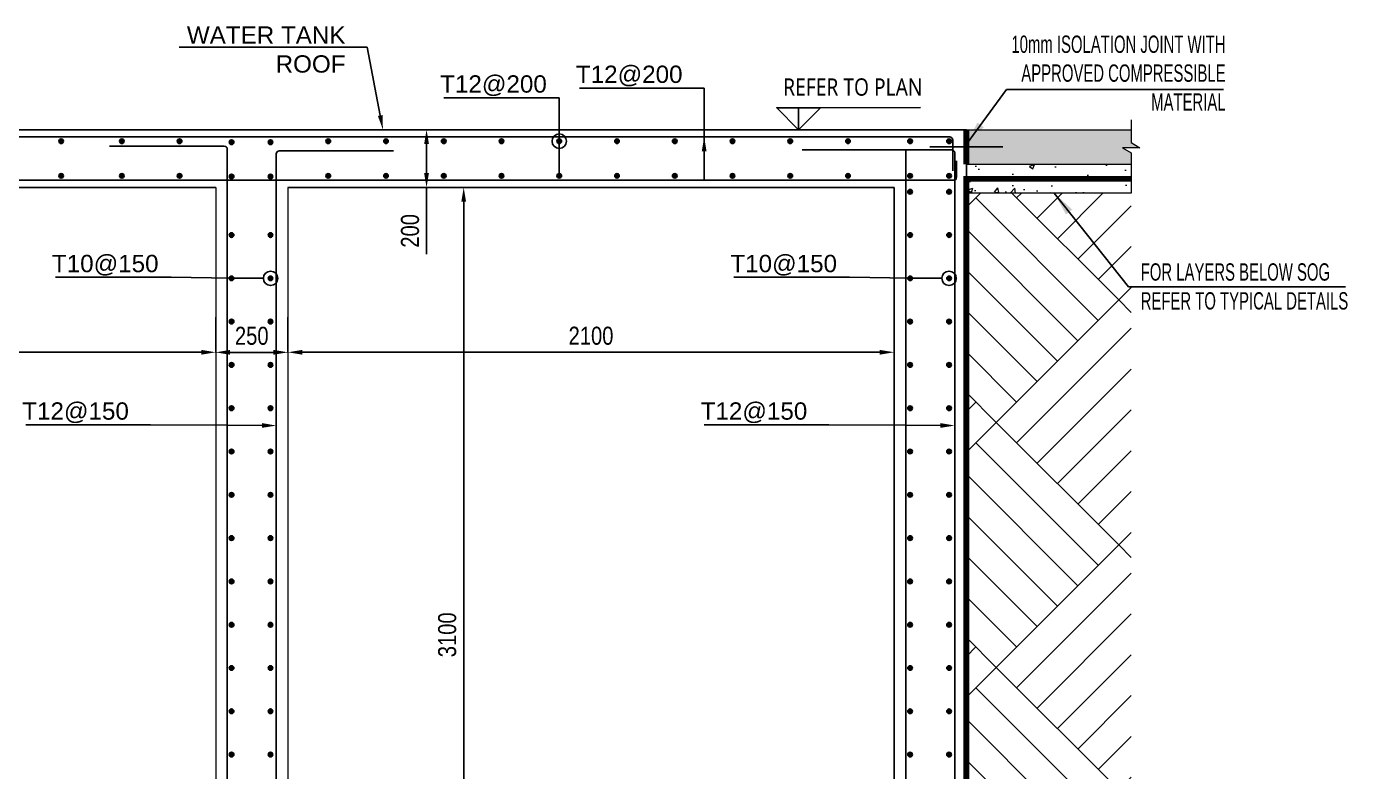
# Model space of a CAD drawing. Header units: millimetres. Extents: x 109938 to 146706, y 87118 to 119396.
# Drawn here: x 134984 to 139559, y 97148 to 99730 of the extents above; entities that cross this region are included whole.
import ezdxf
from ezdxf import colors
from ezdxf.entities.mleader import LeaderData, LeaderLine
from ezdxf.math import Vec2, Vec3

# ---------------------------------------------------------------- set-up
doc = ezdxf.new("R2010")
doc.units = ezdxf.units.MM
doc.header["$LTSCALE"] = 25
doc.header["$PDMODE"] = 35
doc.linetypes.add('Dash Dot 3_16_', pattern=[7.9375, 4.7625, -1.5875, 0, -1.5875])
doc.linetypes.add('Dot & Dashed', pattern=[8.937037, 4.233333, -2.351852, 0, -2.351852])
for name, color, linetype, lineweight in [('A-ANNO-DIMS', 211, 'Continuous', 9), ('A-FLOR-IDEN', 11, 'Continuous', 9), ('S-COL', 3, 'Continuous', 13), ('S-COLS', 52, 'Continuous', 9), ('S-SLAB', 3, 'Continuous', 13)]:
    doc.layers.add(name, color=color, linetype=linetype, lineweight=lineweight)
for name, color, linetype in [('LOBBY.SECTIONS$0$S200G_ELEV_LVL', 7, 'Continuous'), ('REINF', 1, 'Continuous'), ('S-DIM', 1, 'Continuous'), ('S200G_SECTIONS', 3, 'Continuous'), ('STR_COL_HATCH', 8, 'Continuous'), ('VOIDS', 3, 'Continuous'), ('WATER PROOF', 1, 'Continuous')]:
    doc.layers.add(name, color=color, linetype=linetype)
doc.styles.add('GENERATED_STYLE_1', font='arial.ttf')
doc.styles.add('GENERATED_STYLE_3', font='trebuc.ttf', dxfattribs={"width": 0.78})
doc.styles.add('romans', font='romans__.ttf', dxfattribs={"width": 0.85, "height": 1.816751})
doc.styles.add('style1', font='arial.ttf', dxfattribs={"width": 0.8, "height": 62.5})
doc.dimstyles.new('D375', dxfattribs={"dimtxt": 62.5, "dimasz": 50, "dimexe": 0.18, "dimexo": 0.0625, "dimgap": 25, "dimtad": 1, "dimdec": 0, "dimzin": 0, "dimdsep": 46, "dimtxsty": 'style1', "dimcen": 0.09, "dimclrd": 256, "dimclre": 256, "dimclrt": 2, "dimadec": 0, "dimazin": 0, "dimtfac": 1, "dimtdec": 0, "dimtofl": 0, "dimtmove": 0, "dimatfit": 3, "dimfxl": 1, "dimtolj": 1, "dimtzin": 0, "dimarcsym": 0})
doc.dimstyles.new('DIM-50', dxfattribs={"dimscale": 0.05, "dimtxt": 2.5, "dimasz": 2.5, "dimexe": 2, "dimexo": 2, "dimgap": 1, "dimtad": 1, "dimdec": 0, "dimlfac": 1000, "dimzin": 0, "dimdsep": 46, "dimtxsty": 'romans', "dimblk": 'ARCHTICK', "dimcen": 1, "dimclrd": 1, "dimclre": 1, "dimclrt": 3, "dimadec": 0, "dimazin": 0, "dimtfac": 1, "dimtdec": 0, "dimtix": 1, "dimtmove": 1, "dimatfit": 3, "dimfxl": 1, "dimtolj": 1, "dimtzin": 0, "dimarcsym": 0})
pattern_1 = [(50, (2684.92, -8903.34), (182.18467, -15.93909), [19.05, -209.55]), (355, (2684.92, -8903.34), (-35.24342, 191.05685), [15.24, -167.64058]), (100.45144, (2700.1, -8904.67), (146.94125, 175.11775), [16.19, -178.09024]), (46.1842, (2684.92, -8852.54), (271.07904, -42.04233), [28.575, -314.325]), (96.63556, (2707.5, -8856.05), (237.40413, 247.42612), [24.28502, -267.1356]), (351.18415, (2684.92, -8852.54), (237.40413, 247.42612), [22.85997, -251.45973]), (21, (2710.32, -8865.24), (151.61439, -102.2652), [19.05, -209.55]), (326, (2710.32, -8865.24), (61.80203, 184.18797), [15.24, -167.64]), (71.45144, (2722.95, -8873.77), (213.41642, 81.92277), [16.19, -178.08994]), (37.5, (2684.916, -8903.343), (3.088603, 84.55504), [0, -165.608, 0, -170.18, 0, -168.275]), (7.5, (2684.92, -8903.34), (66.819663, 100.180575), [0, -97.028, 0, -161.798, 0, -64.135]), (327.5, (2628.274, -8903.343), (135.590595, -5.728744), [0, -63.5, 0, -198.12, 0, -262.89]), (317.5, (2602.87, -8903.34), (148.12918, 25.42649), [0, -82.55, 0, -131.572, 0, -186.69])]

# ---------------------------------------------------------------- blocks, each defined once
blk = doc.blocks.new('*D67')
at = {"layer": 'A-ANNO-DIMS', "lineweight": -2, "transparency": 16777216}
for p, q in [((136528.9, 99172.3), (136497.8, 99172.3)), ((136498, 99122.3), (136498, 96122.3)), ((136528.9, 96072.3), (136497.8, 96072.3))]:
    blk.add_line(p, q, dxfattribs=at)
at = {"layer": 'A-ANNO-DIMS', "transparency": 16777216}
for points in [[(136489.7, 99122.3), (136506.3, 99122.3), (136498, 99172.3)], [(136489.7, 96122.3), (136506.3, 96122.3), (136498, 96072.3)]]:
    blk.add_solid(points, dxfattribs=at)
at = {"layer": 'Defpoints', "color": 0, "transparency": 16777216}
for p in [(136529, 99172.3), (136498, 96072.3), (136529, 96072.3)]:
    blk.add_point(p, dxfattribs=at)
at = {"layer": 'A-ANNO-DIMS', "color": 2, "transparency": 16777216, "insert": (136441.1, 97622.3), "char_height": 62.5, "attachment_point": 5, "rotation": 90, "style": 'style1'}
blk.add_mtext('\\A1;3100', dxfattribs=at)
blk = doc.blocks.new('_DotBlank')
at = {"color": 0, "linetype": 'ByBlock', "lineweight": -2}
blk.add_line((-0.5, 0), (-1, 0), dxfattribs=at)
blk.add_circle((0, 0), 0.5, dxfattribs=at)
blk = doc.blocks.new('*D65')
at = {"layer": 'A-ANNO-DIMS', "lineweight": -2, "transparency": 16777216}
for p, q in [((136484.3, 99372.3), (136369.2, 99372.3)), ((136369.3, 99322.3), (136369.3, 99222.3)), ((136484.3, 99172.3), (136369.2, 99172.3)), ((136369.3, 99172.3), (136369.3, 98941.2))]:
    blk.add_line(p, q, dxfattribs=at)
at = {"layer": 'A-ANNO-DIMS', "transparency": 16777216}
for points in [[(136361, 99322.3), (136377.7, 99322.3), (136369.3, 99372.3)], [(136361, 99222.3), (136377.7, 99222.3), (136369.3, 99172.3)]]:
    blk.add_solid(points, dxfattribs=at)
at = {"layer": 'Defpoints', "color": 0, "transparency": 16777216}
for p in [(136484.3, 99372.3), (136369.3, 99172.3), (136484.3, 99172.3)]:
    blk.add_point(p, dxfattribs=at)
at = {"layer": 'A-ANNO-DIMS', "color": 2, "transparency": 16777216, "insert": (136312.4, 99021.7), "char_height": 62.5, "attachment_point": 5, "rotation": 90, "style": 'style1'}
blk.add_mtext('\\A1;200', dxfattribs=at)
blk = doc.blocks.new('_ARCHTICK')
at = {"color": 0, "linetype": 'ByBlock', "const_width": 0.15}
blk.add_lwpolyline([(-0.5, -0.5), (0.5, 0.5)], dxfattribs=at)
blk = doc.blocks.new('*D73')
at = {"layer": 'A-ANNO-DIMS', "lineweight": -2, "transparency": 16777216}
for p, q in [((133539, 98722.6), (133539, 98600.9)), ((135639, 98722.6), (135639, 98600.9)), ((133589, 98601.1), (135589, 98601.1))]:
    blk.add_line(p, q, dxfattribs=at)
at = {"layer": 'A-ANNO-DIMS', "transparency": 16777216}
for points in [[(133589, 98609.4), (133589, 98592.8), (133539, 98601.1)], [(135589, 98609.4), (135589, 98592.8), (135639, 98601.1)]]:
    blk.add_solid(points, dxfattribs=at)
at = {"layer": 'Defpoints', "color": 0, "transparency": 16777216}
for p in [(133539, 98722.7), (135639, 98722.7), (135639, 98601.1)]:
    blk.add_point(p, dxfattribs=at)
at = {"layer": 'A-ANNO-DIMS', "color": 2, "transparency": 16777216, "insert": (134589, 98658), "char_height": 62.5, "attachment_point": 5, "style": 'style1'}
blk.add_mtext('\\A1;2100', dxfattribs=at)
blk = doc.blocks.new('*D74')
at = {"layer": 'A-ANNO-DIMS', "lineweight": -2, "transparency": 16777216}
for p, q in [((135889, 98722.6), (135889, 98600.9)), ((137989, 98722.6), (137989, 98600.9)), ((135939, 98601.1), (137939, 98601.1))]:
    blk.add_line(p, q, dxfattribs=at)
at = {"layer": 'A-ANNO-DIMS', "transparency": 16777216}
for points in [[(135939, 98609.4), (135939, 98592.8), (135889, 98601.1)], [(137939, 98609.4), (137939, 98592.8), (137989, 98601.1)]]:
    blk.add_solid(points, dxfattribs=at)
at = {"layer": 'Defpoints', "color": 0, "transparency": 16777216}
for p in [(135889, 98722.7), (137989, 98722.7), (137989, 98601.1)]:
    blk.add_point(p, dxfattribs=at)
at = {"layer": 'A-ANNO-DIMS', "color": 2, "transparency": 16777216, "insert": (136939, 98658), "char_height": 62.5, "attachment_point": 5, "style": 'style1'}
blk.add_mtext('\\A1;2100', dxfattribs=at)
blk = doc.blocks.new('*D75')
at = {"layer": 'A-ANNO-DIMS', "lineweight": -2, "transparency": 16777216}
for p, q in [((135639, 98601.1), (135639, 98600.8)), ((135689, 98600.9), (135839, 98600.9)), ((135889, 98601.1), (135889, 98600.8))]:
    blk.add_line(p, q, dxfattribs=at)
at = {"layer": 'A-ANNO-DIMS', "transparency": 16777216}
for points in [[(135689, 98609.3), (135689, 98592.6), (135639, 98600.9)], [(135839, 98609.3), (135839, 98592.6), (135889, 98600.9)]]:
    blk.add_solid(points, dxfattribs=at)
at = {"layer": 'Defpoints', "color": 0, "transparency": 16777216}
for p in [(135639, 98601.1), (135889, 98601.1), (135889, 98600.9)]:
    blk.add_point(p, dxfattribs=at)
at = {"layer": 'A-ANNO-DIMS', "color": 2, "transparency": 16777216, "insert": (135764, 98657.8), "char_height": 62.5, "attachment_point": 5, "style": 'style1'}
blk.add_mtext('\\A1;250', dxfattribs=at)

msp = doc.modelspace()

# ---------------------------------------------------------------- hatches: boundary and pattern name
at = {"layer": 'REINF'}
h = msp.add_hatch(color=256, dxfattribs=at)
h.dxf.hatch_style = 1
edge = h.paths.add_edge_path()
edge.add_arc((135104, 99332.3), 8, 0, 360)
h = msp.add_hatch(color=256, dxfattribs=at)
h.dxf.hatch_style = 1
edge = h.paths.add_edge_path()
edge.add_arc((135314, 99332.3), 8, 0, 360)
h = msp.add_hatch(color=256, dxfattribs=at)
h.dxf.hatch_style = 1
edge = h.paths.add_edge_path()
edge.add_arc((135514, 99332.3), 8, 0, 360)
h = msp.add_hatch(color=256, dxfattribs=at)
h.dxf.hatch_style = 1
edge = h.paths.add_edge_path()
edge.add_arc((135694, 99328.7), 8, 0, 360)
h = msp.add_hatch(color=256, dxfattribs=at)
h.dxf.hatch_style = 1
edge = h.paths.add_edge_path()
edge.add_arc((135829, 99328.7), 8, 0, 360)
h = msp.add_hatch(color=256, dxfattribs=at)
h.dxf.hatch_style = 1
edge = h.paths.add_edge_path()
edge.add_arc((136029, 99332.3), 8, 0, 360)
h = msp.add_hatch(color=256, dxfattribs=at)
h.dxf.hatch_style = 1
edge = h.paths.add_edge_path()
edge.add_arc((136229, 99332.3), 8, 0, 360)
h = msp.add_hatch(color=256, dxfattribs=at)
h.dxf.hatch_style = 1
edge = h.paths.add_edge_path()
edge.add_arc((136429, 99332.3), 8, 0, 360)
h = msp.add_hatch(color=256, dxfattribs=at)
h.dxf.hatch_style = 1
edge = h.paths.add_edge_path()
edge.add_arc((136629, 99332.3), 8, 0, 360)
h = msp.add_hatch(color=256, dxfattribs=at)
h.dxf.hatch_style = 1
edge = h.paths.add_edge_path()
edge.add_arc((136829, 99332.3), 8, 0, 360)
h = msp.add_hatch(color=256, dxfattribs=at)
h.dxf.hatch_style = 1
edge = h.paths.add_edge_path()
edge.add_arc((137029, 99332.3), 8, 0, 360)
h = msp.add_hatch(color=256, dxfattribs=at)
h.dxf.hatch_style = 1
edge = h.paths.add_edge_path()
edge.add_arc((137229, 99332.3), 8, 0, 360)
h = msp.add_hatch(color=256, dxfattribs=at)
h.dxf.hatch_style = 1
edge = h.paths.add_edge_path()
edge.add_arc((137429, 99332.3), 8, 0, 360)
h = msp.add_hatch(color=256, dxfattribs=at)
h.dxf.hatch_style = 1
edge = h.paths.add_edge_path()
edge.add_arc((137629, 99332.3), 8, 0, 360)
h = msp.add_hatch(color=256, dxfattribs=at)
h.dxf.hatch_style = 1
edge = h.paths.add_edge_path()
edge.add_arc((137829, 99332.3), 8, 0, 360)
h = msp.add_hatch(color=256, dxfattribs=at)
h.dxf.hatch_style = 1
edge = h.paths.add_edge_path()
edge.add_arc((138044, 99332.3), 8, 0, 360)
h = msp.add_hatch(color=256, dxfattribs=at)
h.dxf.hatch_style = 1
edge = h.paths.add_edge_path()
edge.add_arc((138179, 99332.3), 8, 0, 360)
h = msp.add_hatch(color=256, dxfattribs=at)
h.dxf.hatch_style = 1
edge = h.paths.add_edge_path()
edge.add_arc((135104, 99212.3), 8, 0, 360)
h = msp.add_hatch(color=256, dxfattribs=at)
h.dxf.hatch_style = 1
edge = h.paths.add_edge_path()
edge.add_arc((135314, 99212.3), 8, 0, 360)
h = msp.add_hatch(color=256, dxfattribs=at)
h.dxf.hatch_style = 1
edge = h.paths.add_edge_path()
edge.add_arc((135514, 99212.3), 8, 0, 360)
h = msp.add_hatch(color=256, dxfattribs=at)
h.dxf.hatch_style = 1
edge = h.paths.add_edge_path()
edge.add_arc((135694, 99209.7), 8, 0, 360)
h = msp.add_hatch(color=256, dxfattribs=at)
h.dxf.hatch_style = 1
edge = h.paths.add_edge_path()
edge.add_arc((135829, 99209.7), 8, 0, 360)
h = msp.add_hatch(color=256, dxfattribs=at)
h.dxf.hatch_style = 1
edge = h.paths.add_edge_path()
edge.add_arc((136029, 99212.3), 8, 0, 360)
h = msp.add_hatch(color=256, dxfattribs=at)
h.dxf.hatch_style = 1
edge = h.paths.add_edge_path()
edge.add_arc((136229, 99212.3), 8, 0, 360)
h = msp.add_hatch(color=256, dxfattribs=at)
h.dxf.hatch_style = 1
edge = h.paths.add_edge_path()
edge.add_arc((136429, 99212.3), 8, 0, 360)
h = msp.add_hatch(color=256, dxfattribs=at)
h.dxf.hatch_style = 1
edge = h.paths.add_edge_path()
edge.add_arc((136629, 99212.3), 8, 0, 360)
h = msp.add_hatch(color=256, dxfattribs=at)
h.dxf.hatch_style = 1
edge = h.paths.add_edge_path()
edge.add_arc((136829, 99212.3), 8, 0, 360)
h = msp.add_hatch(color=256, dxfattribs=at)
h.dxf.hatch_style = 1
edge = h.paths.add_edge_path()
edge.add_arc((137029, 99212.3), 8, 0, 360)
h = msp.add_hatch(color=256, dxfattribs=at)
h.dxf.hatch_style = 1
edge = h.paths.add_edge_path()
edge.add_arc((137229, 99212.3), 8, 0, 360)
h = msp.add_hatch(color=256, dxfattribs=at)
h.dxf.hatch_style = 1
edge = h.paths.add_edge_path()
edge.add_arc((137429, 99212.3), 8, 0, 360)
h = msp.add_hatch(color=256, dxfattribs=at)
h.dxf.hatch_style = 1
edge = h.paths.add_edge_path()
edge.add_arc((137629, 99212.3), 8, 0, 360)
h = msp.add_hatch(color=256, dxfattribs=at)
h.dxf.hatch_style = 1
edge = h.paths.add_edge_path()
edge.add_arc((137829, 99212.3), 8, 0, 360)
h = msp.add_hatch(color=256, dxfattribs=at)
h.dxf.hatch_style = 1
edge = h.paths.add_edge_path()
edge.add_arc((138044, 99212.3), 8, 0, 360)
h = msp.add_hatch(color=256, dxfattribs=at)
h.dxf.hatch_style = 1
edge = h.paths.add_edge_path()
edge.add_arc((138179, 99212.3), 8, 0, 360)
h = msp.add_hatch(color=256, dxfattribs=at)
h.dxf.hatch_style = 1
edge = h.paths.add_edge_path()
edge.add_arc((138044, 99157.3), 8, 0, 360)
h = msp.add_hatch(color=256, dxfattribs=at)
h.dxf.hatch_style = 1
edge = h.paths.add_edge_path()
edge.add_arc((138179, 99157.3), 8, 0, 360)
h = msp.add_hatch(color=256, dxfattribs=at)
h.dxf.hatch_style = 1
edge = h.paths.add_edge_path()
edge.add_arc((135694, 99007.3), 8, 0, 360)
h = msp.add_hatch(color=256, dxfattribs=at)
h.dxf.hatch_style = 1
edge = h.paths.add_edge_path()
edge.add_arc((135829, 99007.3), 8, 0, 360)
h = msp.add_hatch(color=256, dxfattribs=at)
h.dxf.hatch_style = 1
edge = h.paths.add_edge_path()
edge.add_arc((138044, 99007.3), 8, 0, 360)
h = msp.add_hatch(color=256, dxfattribs=at)
h.dxf.hatch_style = 1
edge = h.paths.add_edge_path()
edge.add_arc((138179, 99007.3), 8, 0, 360)
h = msp.add_hatch(color=256, dxfattribs=at)
h.dxf.hatch_style = 1
edge = h.paths.add_edge_path()
edge.add_arc((135694, 98857.3), 8, 0, 360)
h = msp.add_hatch(color=256, dxfattribs=at)
h.dxf.hatch_style = 1
edge = h.paths.add_edge_path()
edge.add_arc((135829, 98857.3), 8, 0, 360)
h = msp.add_hatch(color=256, dxfattribs=at)
h.dxf.hatch_style = 1
edge = h.paths.add_edge_path()
edge.add_arc((138044, 98857.3), 8, 0, 360)
h = msp.add_hatch(color=256, dxfattribs=at)
h.dxf.hatch_style = 1
edge = h.paths.add_edge_path()
edge.add_arc((138179, 98857.3), 8, 0, 360)
h = msp.add_hatch(color=256, dxfattribs=at)
h.dxf.hatch_style = 1
edge = h.paths.add_edge_path()
edge.add_arc((135694, 98707.3), 8, 0, 360)
h = msp.add_hatch(color=256, dxfattribs=at)
h.dxf.hatch_style = 1
edge = h.paths.add_edge_path()
edge.add_arc((135829, 98707.3), 8, 0, 360)
h = msp.add_hatch(color=256, dxfattribs=at)
h.dxf.hatch_style = 1
edge = h.paths.add_edge_path()
edge.add_arc((138044, 98707.3), 8, 0, 360)
h = msp.add_hatch(color=256, dxfattribs=at)
h.dxf.hatch_style = 1
edge = h.paths.add_edge_path()
edge.add_arc((138179, 98707.3), 8, 0, 360)
h = msp.add_hatch(color=256, dxfattribs=at)
h.dxf.hatch_style = 1
edge = h.paths.add_edge_path()
edge.add_arc((135694, 98557.3), 8, 0, 360)
h = msp.add_hatch(color=256, dxfattribs=at)
h.dxf.hatch_style = 1
edge = h.paths.add_edge_path()
edge.add_arc((135829, 98557.3), 8, 0, 360)
h = msp.add_hatch(color=256, dxfattribs=at)
h.dxf.hatch_style = 1
edge = h.paths.add_edge_path()
edge.add_arc((138044, 98557.3), 8, 0, 360)
h = msp.add_hatch(color=256, dxfattribs=at)
h.dxf.hatch_style = 1
edge = h.paths.add_edge_path()
edge.add_arc((138179, 98557.3), 8, 0, 360)
h = msp.add_hatch(color=256, dxfattribs=at)
h.dxf.hatch_style = 1
edge = h.paths.add_edge_path()
edge.add_arc((135694, 98407.3), 8, 0, 360)
h = msp.add_hatch(color=256, dxfattribs=at)
h.dxf.hatch_style = 1
edge = h.paths.add_edge_path()
edge.add_arc((135829, 98407.3), 8, 0, 360)
h = msp.add_hatch(color=256, dxfattribs=at)
h.dxf.hatch_style = 1
edge = h.paths.add_edge_path()
edge.add_arc((138044, 98407.3), 8, 0, 360)
h = msp.add_hatch(color=256, dxfattribs=at)
h.dxf.hatch_style = 1
edge = h.paths.add_edge_path()
edge.add_arc((138179, 98407.3), 8, 0, 360)
h = msp.add_hatch(color=256, dxfattribs=at)
h.dxf.hatch_style = 1
edge = h.paths.add_edge_path()
edge.add_arc((135694, 98257.3), 8, 0, 360)
h = msp.add_hatch(color=256, dxfattribs=at)
h.dxf.hatch_style = 1
edge = h.paths.add_edge_path()
edge.add_arc((135829, 98257.3), 8, 0, 360)
h = msp.add_hatch(color=256, dxfattribs=at)
h.dxf.hatch_style = 1
edge = h.paths.add_edge_path()
edge.add_arc((138044, 98257.3), 8, 0, 360)
h = msp.add_hatch(color=256, dxfattribs=at)
h.dxf.hatch_style = 1
edge = h.paths.add_edge_path()
edge.add_arc((138179, 98257.3), 8, 0, 360)
h = msp.add_hatch(color=256, dxfattribs=at)
h.dxf.hatch_style = 1
edge = h.paths.add_edge_path()
edge.add_arc((135694, 98107.3), 8, 0, 360)
h = msp.add_hatch(color=256, dxfattribs=at)
h.dxf.hatch_style = 1
edge = h.paths.add_edge_path()
edge.add_arc((135829, 98107.3), 8, 0, 360)
h = msp.add_hatch(color=256, dxfattribs=at)
h.dxf.hatch_style = 1
edge = h.paths.add_edge_path()
edge.add_arc((138044, 98107.3), 8, 0, 360)
h = msp.add_hatch(color=256, dxfattribs=at)
h.dxf.hatch_style = 1
edge = h.paths.add_edge_path()
edge.add_arc((138179, 98107.3), 8, 0, 360)
h = msp.add_hatch(color=256, dxfattribs=at)
h.dxf.hatch_style = 1
edge = h.paths.add_edge_path()
edge.add_arc((135694, 97957.3), 8, 0, 360)
h = msp.add_hatch(color=256, dxfattribs=at)
h.dxf.hatch_style = 1
edge = h.paths.add_edge_path()
edge.add_arc((135829, 97957.3), 8, 0, 360)
h = msp.add_hatch(color=256, dxfattribs=at)
h.dxf.hatch_style = 1
edge = h.paths.add_edge_path()
edge.add_arc((138044, 97957.3), 8, 0, 360)
h = msp.add_hatch(color=256, dxfattribs=at)
h.dxf.hatch_style = 1
edge = h.paths.add_edge_path()
edge.add_arc((138179, 97957.3), 8, 0, 360)
h = msp.add_hatch(color=256, dxfattribs=at)
h.dxf.hatch_style = 1
edge = h.paths.add_edge_path()
edge.add_arc((135694, 97807.3), 8, 0, 360)
h = msp.add_hatch(color=256, dxfattribs=at)
h.dxf.hatch_style = 1
edge = h.paths.add_edge_path()
edge.add_arc((135829, 97807.3), 8, 0, 360)
h = msp.add_hatch(color=256, dxfattribs=at)
h.dxf.hatch_style = 1
edge = h.paths.add_edge_path()
edge.add_arc((138044, 97807.3), 8, 0, 360)
h = msp.add_hatch(color=256, dxfattribs=at)
h.dxf.hatch_style = 1
edge = h.paths.add_edge_path()
edge.add_arc((138179, 97807.3), 8, 0, 360)
h = msp.add_hatch(color=256, dxfattribs=at)
h.dxf.hatch_style = 1
edge = h.paths.add_edge_path()
edge.add_arc((135694, 97657.3), 8, 0, 360)
h = msp.add_hatch(color=256, dxfattribs=at)
h.dxf.hatch_style = 1
edge = h.paths.add_edge_path()
edge.add_arc((135829, 97657.3), 8, 0, 360)
h = msp.add_hatch(color=256, dxfattribs=at)
h.dxf.hatch_style = 1
edge = h.paths.add_edge_path()
edge.add_arc((138044, 97657.3), 8, 0, 360)
h = msp.add_hatch(color=256, dxfattribs=at)
h.dxf.hatch_style = 1
edge = h.paths.add_edge_path()
edge.add_arc((138179, 97657.3), 8, 0, 360)
h = msp.add_hatch(color=256, dxfattribs=at)
h.dxf.hatch_style = 1
edge = h.paths.add_edge_path()
edge.add_arc((135694, 97507.3), 8, 0, 360)
h = msp.add_hatch(color=256, dxfattribs=at)
h.dxf.hatch_style = 1
edge = h.paths.add_edge_path()
edge.add_arc((135829, 97507.3), 8, 0, 360)
h = msp.add_hatch(color=256, dxfattribs=at)
h.dxf.hatch_style = 1
edge = h.paths.add_edge_path()
edge.add_arc((138044, 97507.3), 8, 0, 360)
h = msp.add_hatch(color=256, dxfattribs=at)
h.dxf.hatch_style = 1
edge = h.paths.add_edge_path()
edge.add_arc((138179, 97507.3), 8, 0, 360)
h = msp.add_hatch(color=256, dxfattribs=at)
h.dxf.hatch_style = 1
edge = h.paths.add_edge_path()
edge.add_arc((135694, 97357.3), 8, 0, 360)
h = msp.add_hatch(color=256, dxfattribs=at)
h.dxf.hatch_style = 1
edge = h.paths.add_edge_path()
edge.add_arc((135829, 97357.3), 8, 0, 360)
h = msp.add_hatch(color=256, dxfattribs=at)
h.dxf.hatch_style = 1
edge = h.paths.add_edge_path()
edge.add_arc((138044, 97357.3), 8, 0, 360)
h = msp.add_hatch(color=256, dxfattribs=at)
h.dxf.hatch_style = 1
edge = h.paths.add_edge_path()
edge.add_arc((138179, 97357.3), 8, 0, 360)
h = msp.add_hatch(color=256, dxfattribs=at)
h.dxf.hatch_style = 1
edge = h.paths.add_edge_path()
edge.add_arc((135694, 97207.3), 8, 0, 360)
h = msp.add_hatch(color=256, dxfattribs=at)
h.dxf.hatch_style = 1
edge = h.paths.add_edge_path()
edge.add_arc((135829, 97207.3), 8, 0, 360)
h = msp.add_hatch(color=256, dxfattribs=at)
h.dxf.hatch_style = 1
edge = h.paths.add_edge_path()
edge.add_arc((138044, 97207.3), 8, 0, 360)
h = msp.add_hatch(color=256, dxfattribs=at)
h.dxf.hatch_style = 1
edge = h.paths.add_edge_path()
edge.add_arc((138179, 97207.3), 8, 0, 360)
at = {"layer": 'S-COLS'}
h = msp.add_hatch(dxfattribs=at)
h.set_pattern_fill('AR-CONC', color=256, style=0)
h.set_pattern_definition(pattern_1)
h.paths.add_polyline_path([(138239, 99252.3), (138810, 99252.3), (138810, 99202.3), (138239, 99202.3)])
h = msp.add_hatch(dxfattribs=at)
h.set_pattern_fill('AR-CONC', color=256, style=0)
h.set_pattern_definition(pattern_1)
h.paths.add_polyline_path([(138239, 99202.3), (138810, 99202.3), (138810, 99152.3), (138239, 99152.3)])
at = {"layer": 'STR_COL_HATCH'}
h = msp.add_hatch(color=256, dxfattribs=at)
h.dxf.hatch_style = 1
h.paths.add_polyline_path([(138239, 99372.3), (138239, 99252.3), (138810, 99252.3), (138810, 99291.7), (138779.6, 99309.5), (138810, 99309.5), (138840.4, 99309.5), (138810, 99327.4), (138810, 99372.3)])
h = msp.add_hatch(dxfattribs=at)
h.set_pattern_fill('AR-PARQ1', color=256, scale=50, angle=45)
h.set_pattern_definition([(135, (-22030.1, 113631), (-848.5281, 0), [600, -600]), (135, (-21959.36, 113701.7), (-848.5281, 0), [600, -600]), (135, (-21888.65, 113772.43), (-848.5281, 0), [600, -600]), (135, (-21817.94, 113843.14), (-848.5281, 0), [600, -600]), (135, (-21747.23, 113913.85), (-848.5281, 0), [600, -600]), (135, (-21676.5, 113984.56), (-848.5281, 0), [600, -600]), (135, (-21605.8, 114055.3), (-848.5281, 0), [600, -600]), (45, (-22454.34, 114055.3), (848.5281, 0), [600, -600]), (45, (-22525.05, 114126), (848.5281, 0), [600, -600]), (45, (-22595.76, 114196.7), (848.5281, 0), [600, -600]), (45, (-22666.5, 114267.4), (848.5281, 0), [600, -600]), (45, (-22737.2, 114338.1), (848.5281, 0), [600, -600]), (45, (-22807.9, 114408.8), (848.5281, 0), [600, -600]), (45, (-22878.6, 114479.54), (848.5281, 0), [600, -600])])
h.paths.add_polyline_path([(138810, 99152.3), (138239, 99152.3), (138239, 95672.3), (138339, 95672.3), (138339, 95152.8), (138810, 95152.8), (138810, 95672.3)])

# ---------------------------------------------------------------- linework, layer by layer
at = {"color": 1, "linetype": 'Continuous'}
msp.add_line((137658.1, 99372.3), (137658.1, 99448.2), dxfattribs=at)
at = {"color": 3, "linetype": 'Continuous'}
msp.add_lwpolyline([(137658.1, 99372.3), (137734, 99448.2), (137582.2, 99448.2), (137658.1, 99372.3)], dxfattribs=at)
at = {"layer": 'LOBBY.SECTIONS$0$S200G_ELEV_LVL', "color": 3, "lineweight": -3}
msp.add_line((137733.9, 99448.1), (138080.3, 99448.7), dxfattribs=at)
at = {"layer": 'REINF'}
for points in [[(133337, 99230), (133337, 99337.3, -0.414214), (133347, 99347.3), (136664, 99347.3), (138181.9, 99347.3, -0.414214), (138191.9, 99337.3), (138191.9, 99230)], [(135271.2, 99315.1), (135669, 99315.1, -0.414214), (135679, 99305.1), (135679, 95787.3, -0.414214), (135669, 95777.3), (135325.9, 95777.3)], [(136254.4, 99298.5), (135859, 99298.5, 0.414214), (135849, 99288.5), (135849, 95788.1, 0.414214), (135859, 95778.1), (136168.2, 95778.1)], [(138029, 99302.3), (138029, 95802.3, -0.414214), (138019, 95792.3), (137621.9, 95792.3)], [(137670.9, 99302.3), (138189, 99302.3, -0.414214), (138199, 99292.3), (138199, 95787.3, -0.414214), (138189, 95777.3), (137621.9, 95777.3)], [(138204.9, 99264), (138204.9, 99207.3, -0.414214), (138194.9, 99197.3), (136664, 99197.3), (133333, 99197.3, -0.414214), (133323, 99207.3), (133323, 99264)]]:
    msp.add_lwpolyline(points, format="xyb", dxfattribs=at)
for centre in [(135104, 99332.3), (135314, 99332.3), (135514, 99332.3), (135694, 99328.7), (135829, 99328.7), (136029, 99332.3), (136229, 99332.3), (136429, 99332.3), (136629, 99332.3), (136829, 99332.3), (137029, 99332.3), (137229, 99332.3), (137429, 99332.3), (137629, 99332.3), (137829, 99332.3), (138044, 99332.3), (138179, 99332.3), (135104, 99212.3), (135314, 99212.3), (135514, 99212.3), (135694, 99209.7), (135829, 99209.7), (136029, 99212.3), (136229, 99212.3), (136429, 99212.3), (136629, 99212.3), (136829, 99212.3), (137029, 99212.3), (137229, 99212.3), (137429, 99212.3), (137629, 99212.3), (137829, 99212.3), (138044, 99212.3), (138179, 99212.3), (138044, 99157.3), (138179, 99157.3), (135694, 99007.3), (135829, 99007.3), (138044, 99007.3), (138179, 99007.3), (135694, 98857.3), (135829, 98857.3), (138044, 98857.3), (138179, 98857.3), (135694, 98707.3), (135829, 98707.3), (138044, 98707.3), (138179, 98707.3), (135694, 98557.3), (135829, 98557.3), (138044, 98557.3), (138179, 98557.3), (135694, 98407.3), (135829, 98407.3), (138044, 98407.3), (138179, 98407.3), (135694, 98257.3), (135829, 98257.3), (138044, 98257.3), (138179, 98257.3), (135694, 98107.3), (135829, 98107.3), (138044, 98107.3), (138179, 98107.3), (135694, 97957.3), (135829, 97957.3), (138044, 97957.3), (138179, 97957.3), (135694, 97807.3), (135829, 97807.3), (138044, 97807.3), (138179, 97807.3), (135694, 97657.3), (135829, 97657.3), (138044, 97657.3), (138179, 97657.3), (135694, 97507.3), (135829, 97507.3), (138044, 97507.3), (138179, 97507.3), (135694, 97357.3), (135829, 97357.3), (138044, 97357.3), (138179, 97357.3), (135694, 97207.3), (135829, 97207.3), (138044, 97207.3), (138179, 97207.3)]:
    msp.add_circle(centre, 8, dxfattribs=at)
at = {"layer": 'S-COL'}
for p, q in [((138239, 99372.3), (138810, 99372.3)), ((138239, 99252.3), (138810, 99252.3))]:
    msp.add_line(p, q, dxfattribs=at)
for points in [[(138239, 99252.3), (138810, 99252.3), (138810, 99202.3), (138239, 99202.3)], [(138239, 99202.3), (138810, 99202.3), (138810, 99152.3), (138239, 99152.3)]]:
    msp.add_lwpolyline(points, close=True, dxfattribs=at)
at = {"layer": 'S-SLAB'}
for p, q in [((135639, 99172.3), (135639, 96072.3)), ((135889, 99172.3), (135889, 96072.3))]:
    msp.add_line(p, q, dxfattribs=at)
msp.add_lwpolyline([(138810, 99406), (138810, 99327.4), (138840.4, 99309.5), (138810, 99309.5), (138779.6, 99309.5), (138810, 99291.7), (138810, 99213)], dxfattribs=at)
at = {"layer": 'S200G_SECTIONS', "color": 10, "const_width": 20}
msp.add_lwpolyline([(138239, 99372.3), (138239, 99252.3)], dxfattribs=at)
at = {"layer": 'VOIDS'}
for p, q in [((133289, 99372.3), (138239, 99372.3)), ((138239, 99372.3), (138239, 95672.3)), ((138112.1, 99312.3), (138365.8, 99312.3)), ((133539, 99172.3), (135639, 99172.3)), ((135889, 99172.3), (137989, 99172.3)), ((137989, 99172.3), (137989, 96072.3))]:
    msp.add_line(p, q, dxfattribs=at)
at = {"layer": 'WATER PROOF', "color": 1, "linetype": 'Dash Dot 3_16_', "const_width": 20}
msp.add_lwpolyline([(132718.9, 99203.2), (133289, 99203.2), (133289, 95672.3), (133289, 95672.3), (133189, 95672.3), (133189, 95622.3), (138339, 95622.3), (138339, 95672.3), (138239, 95672.3), (138239, 99202.3), (138810, 99202.3)], dxfattribs=at)

# ---------------------------------------------------------------- texts
at = {"layer": 'A-FLOR-IDEN', "linetype": 'Dot & Dashed', "lineweight": 0, "style": 'GENERATED_STYLE_3', "width": 0.85}
msp.add_text('REFER TO PLAN', height=60, dxfattribs=at).set_placement((137604.7, 99490))
at = {"layer": 'A-FLOR-IDEN', "linetype": 'Dot & Dashed', "lineweight": 0, "char_height": 60, "attachment_point": 1, "style": 'GENERATED_STYLE_3'}
for s, insert, width in [('\\pxqr;{\\fArial Narrow|b0|i0|c0|p34;\\W0.75;10mm ISOLATION JOINT WITH APPROVED COMPRESSIBLE MATERIAL}', (138375.7, 99698.3), 761.127), ('{\\fArial Narrow|b0|i0|c0|p34;\\W0.75;FOR LAYERS BELOW SOG REFER TO TYPICAL DETAILS}', (138842.8, 98909.3), 782.115)]:
    msp.add_mtext(s, dxfattribs=dict(at, insert=insert, width=width))

# ---------------------------------------------------------------- dimensions: what is measured, and where the dimension line sits
at = {"layer": 'A-ANNO-DIMS', "color": 1}
dim = msp.add_linear_dim(base=(136369.3, 99172.3), p1=(136484.3, 99372.3), p2=(136484.3, 99172.3), angle=90, dimstyle='D375', dxfattribs=at)
dim.commit()
dim.dimension.update_dxf_attribs({"geometry": '*D65', "text_midpoint": (136369.3, 99021.7), "dimtype": 160})
dim = msp.add_linear_dim(base=(136498, 96072.3), p1=(136529, 99172.3), p2=(136529, 96072.3), angle=90, dimstyle='D375', dxfattribs=at)
dim.commit()
dim.dimension.update_dxf_attribs({"geometry": '*D67', "text_midpoint": (136441.1, 97622.3)})
for base, p1, p2, picture, middle in [((135639, 98601.1), (133539, 98722.7), (135639, 98722.7), '*D73', (134589, 98658)), ((137989, 98601.1), (135889, 98722.7), (137989, 98722.7), '*D74', (136939, 98658)), ((135889, 98600.9), (135639, 98601.1), (135889, 98601.1), '*D75', (135764, 98657.8))]:
    dim = msp.add_linear_dim(base=base, p1=p1, p2=p2, dimstyle='D375', dxfattribs=at)
    dim.commit()
    dim.dimension.update_dxf_attribs({"geometry": picture, "text_midpoint": middle})

# ---------------------------------------------------------------- leaders
at = {"layer": 'A-ANNO-DIMS'}
ml = msp.add_multileader_mtext('Standard', dxfattribs=at)
ml.set_content('WATER TANK ROOF ', color=256, style='GENERATED_STYLE_1')
ml.set_leader_properties()
ml.build(insert=Vec2(0, 0))
ml.multileader.update_dxf_attribs({"text_right_attachment_type": 6, "dogleg_length": 0.36, "arrow_head_size": 50})
ctx = ml.context
ctx.base_point, ctx.char_height, ctx.arrow_head_size, ctx.landing_gap_size, ctx.plane_origin = Vec3(135540.3, 99699.5), 60, 50, 0.09, Vec3(135722.2, 99469.6)
ctx.right_attachment, ctx.text_align_type = 6, 2
notes = []
notes.append((ctx, [(0, (1, 1, 0), (136163.6, 99658), (-1, 0), 74.8, [(1, [(136218.3, 99372.3)], 0, [])])]))
ctx.mtext.insert, ctx.mtext.width, ctx.mtext.alignment, ctx.mtext.flow_direction = Vec3(136088.7, 99730), 570.705, 3, 5
ml = msp.add_multileader_mtext('Standard', dxfattribs=at)
ml.set_content('T12@200', color=256, style='GENERATED_STYLE_1')
ml.set_leader_properties()
ml.build(insert=Vec2(0, 0))
ml.multileader.update_dxf_attribs({"text_right_attachment_type": 6, "dogleg_length": 0.36, "arrow_head_size": 50})
ctx = ml.context
ctx.base_point, ctx.char_height, ctx.arrow_head_size, ctx.landing_gap_size, ctx.plane_origin = Vec3(136892.5, 99555.3), 60, 50, 0.09, Vec3(136971, 99313)
ctx.right_attachment, ctx.text_align_type = 6, 2
notes.append((ctx, [(0, (1, 1, 0), (137330.9, 99516.5), (-1, 0), 74.8, [(1, [(137330.9, 99347.3), (137330.9, 99197.3)], 0, [])])]))
ctx.mtext.insert, ctx.mtext.alignment, ctx.mtext.flow_direction = Vec3(137256, 99594.2), 3, 5
ml = msp.add_multileader_mtext('Standard', dxfattribs=at)
ml.set_content('T12@200', color=256, style='GENERATED_STYLE_1')
ml.set_leader_properties()
ml.set_arrow_properties(name='DOTBLANK')
ml.build(insert=Vec2(0, 0))
ml.multileader.update_dxf_attribs({"text_right_attachment_type": 6, "dogleg_length": 0.36, "arrow_head_size": 50})
ctx = ml.context
ctx.base_point, ctx.char_height, ctx.arrow_head_size, ctx.landing_gap_size, ctx.plane_origin = Vec3(136422.4, 99521.8), 60, 50, 0.09, Vec3(136576.2, 99127.3)
ctx.right_attachment, ctx.text_align_type = 6, 2
notes.append((ctx, [(0, (1, 1, 0), (136829, 99483), (-1, 0), 43, [(1, [(136829, 99332.3), (136829, 99212.3)], 0, [])])]))
ctx.mtext.insert, ctx.mtext.alignment, ctx.mtext.flow_direction = Vec3(136785.9, 99560.6), 3, 5
ml = msp.add_multileader_mtext('Standard', dxfattribs=at)
ml.set_content('T10@150', color=256, style='GENERATED_STYLE_1')
ml.set_leader_properties()
ml.set_arrow_properties(name='DOTBLANK')
ml.build(insert=Vec2(0, 0))
ml.multileader.update_dxf_attribs({"text_left_attachment_type": 6, "text_right_attachment_type": 6, "dogleg_length": 0.36, "arrow_head_size": 50})
ctx = ml.context
ctx.base_point, ctx.char_height, ctx.arrow_head_size, ctx.landing_gap_size, ctx.plane_origin = Vec3(135077.7, 98861), 60, 50, 0.09, Vec3(136158.9, 98330.3)
ctx.left_attachment, ctx.right_attachment, ctx.text_align_type = 6, 6, 2
notes.append((ctx, [(1, (1, 1, 0), (135484.3, 98861), (-1, 0), 43, [(1, [(135829.2, 98857.3), (135694.2, 98857.3)], 0, [])])]))
ctx.mtext.insert, ctx.mtext.alignment, ctx.mtext.flow_direction = Vec3(135441.2, 98938.6), 3, 5
ml = msp.add_multileader_mtext('Standard', dxfattribs=at)
ml.set_content('T10@150', color=256, style='GENERATED_STYLE_1')
ml.set_leader_properties()
ml.set_arrow_properties(name='DOTBLANK')
ml.build(insert=Vec2(0, 0))
ml.multileader.update_dxf_attribs({"text_left_attachment_type": 6, "text_right_attachment_type": 6, "dogleg_length": 0.36, "arrow_head_size": 50})
ctx = ml.context
ctx.base_point, ctx.char_height, ctx.arrow_head_size, ctx.landing_gap_size, ctx.plane_origin = Vec3(137427.5, 98861), 60, 50, 0.09, Vec3(138508.7, 98330.3)
ctx.left_attachment, ctx.right_attachment, ctx.text_align_type = 6, 6, 2
notes.append((ctx, [(1, (1, 1, 0), (137834.1, 98861), (-1, 0), 43, [(1, [(138179, 98857.3), (138044, 98857.3)], 0, [])])]))
ctx.mtext.insert, ctx.mtext.alignment, ctx.mtext.flow_direction = Vec3(137791, 98938.6), 3, 5
ml = msp.add_multileader_mtext('Standard', dxfattribs=at)
ml.set_content('T12@150', color=256, style='GENERATED_STYLE_1')
ml.set_leader_properties()
ml.build(insert=Vec2(0, 0))
ml.multileader.update_dxf_attribs({"text_left_attachment_type": 6, "text_right_attachment_type": 6, "dogleg_length": 0.36, "arrow_head_size": 50})
ctx = ml.context
ctx.base_point, ctx.char_height, ctx.arrow_head_size, ctx.landing_gap_size, ctx.plane_origin = Vec3(134974.9, 98350), 60, 50, 0.09, Vec3(136326.1, 98143.6)
ctx.left_attachment, ctx.right_attachment, ctx.text_align_type = 6, 6, 2
notes.append((ctx, [(1, (1, 1, 0), (135413.2, 98350), (-1, 0), 74.8, [(1, [(135849.2, 98347.2), (135679.2, 98348.3)], 0, [])])]))
ctx.mtext.insert, ctx.mtext.alignment, ctx.mtext.flow_direction = Vec3(135338.4, 98427.6), 3, 5
ml = msp.add_multileader_mtext('Standard', dxfattribs=at)
ml.set_content('T12@150', color=256, style='GENERATED_STYLE_1')
ml.set_leader_properties()
ml.build(insert=Vec2(0, 0))
ml.multileader.update_dxf_attribs({"text_left_attachment_type": 6, "text_right_attachment_type": 6, "dogleg_length": 0.36, "arrow_head_size": 50})
ctx = ml.context
ctx.base_point, ctx.char_height, ctx.arrow_head_size, ctx.landing_gap_size, ctx.plane_origin = Vec3(137324.7, 98350), 60, 50, 0.09, Vec3(138675.9, 98143.6)
ctx.left_attachment, ctx.right_attachment, ctx.text_align_type = 6, 6, 2
notes.append((ctx, [(1, (1, 1, 0), (137763, 98350), (-1, 0), 74.8, [(1, [(138199, 98347.2), (138029, 98348.3)], 0, [])])]))
ctx.mtext.insert, ctx.mtext.alignment, ctx.mtext.flow_direction = Vec3(137688.1, 98427.6), 3, 5
at = {"layer": 'S-DIM', "ltscale": 5}
for points in [[(138239, 99321.7), (138378.2, 99511.2), (139130, 99511.2)], [(138543.3, 99152.3), (138800.5, 98827.9), (139552.3, 98827.9)]]:
    msp.add_leader(points, dimstyle='DIM-50', override={"dimasz": 1666, "dimtad": 0}, dxfattribs=at)
for ctx, leaders in notes:
    for number, flags, end, landing, length, lines in leaders:
        leader = LeaderData()
        leader.index, (leader.has_last_leader_line, leader.has_dogleg_vector, leader.attachment_direction) = number, flags
        leader.last_leader_point, leader.dogleg_vector, leader.dogleg_length = Vec3(end), Vec3(landing), length
        for number, points, colour, breaks in lines:
            line = LeaderLine()
            line.index, line.vertices, line.color, line.breaks = number, Vec3.list(points), colors.encode_raw_color(colour), breaks
            leader.lines.append(line)
        ctx.leaders.append(leader)

doc.saveas('drawing.dxf')
